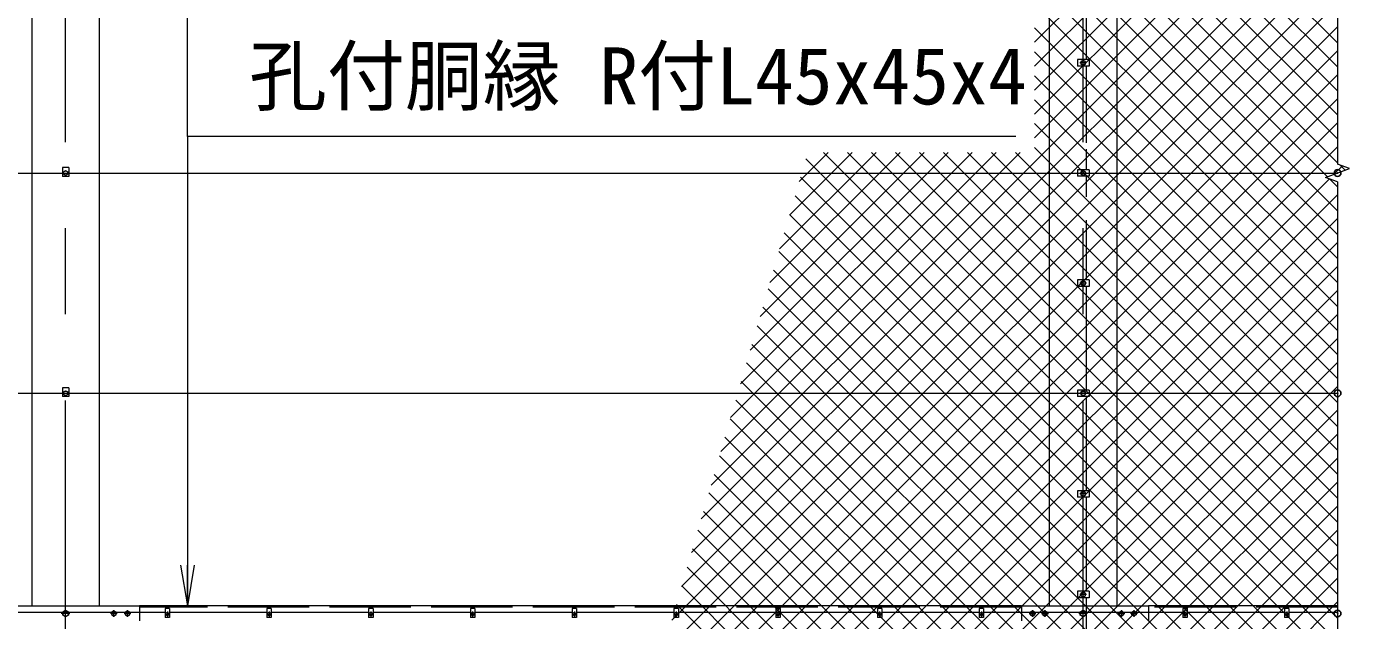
# Model space of a CAD drawing. Units: millimetres, scale not verified. Extents: x -14700 to 14700, y -10395 to 10395.
# Drawn here: x -7688 to -3787, y -773 to 980 of the extents above; entities that cross this region are included whole.
import ezdxf
from ezdxf.enums import TextEntityAlignment as Align

# ---------------------------------------------------------------- set-up
doc = ezdxf.new("R2010")
doc.units = ezdxf.units.MM
doc.header["$LTSCALE"] = 40
doc.header["$PDMODE"] = 32
doc.header["$PDSIZE"] = 20
doc.linetypes.add('DASHED', pattern=[7.5, 6, -1.5])
doc.linetypes.add('USER1', pattern=[50.8, 31.75, -6.35, 6.35, -6.35])
for name, color, linetype, lineweight in [('0-1_D-BMK', 2, 'USER1', 13), ('0-2_D-STR-DIM', 7, 'Continuous', 13), ('0-3_0', 7, 'Continuous', 18), ('0-6_D-STR1', 1, 'Continuous', 18), ('0-8_D-STR3', 3, 'Continuous', 13), ('0-A_D-STR-TXT', 7, 'Continuous', 13), ('0-B_D-STR2', 7, 'Continuous', 13)]:
    doc.layers.add(name, color=color, linetype=linetype, lineweight=lineweight)
doc.layers.add('0-4_Defpoints', color=253, linetype='Continuous')
doc.styles.add('ＭＳ ゴシック', font='')
doc.styles.get('ＭＳ ゴシック').set_extended_font_data('MS Gothic')

# ---------------------------------------------------------------- blocks, each defined once
blk = doc.blocks.new('_Open')
at = {"layer": '0-3_0'}
blk.add_line((-40, 6.67), (0, 0), dxfattribs=at)
blk.add_lwpolyline([(-40, -6.67), (0, 0), (-40, 0)], dxfattribs=at)

msp = doc.modelspace()

# ---------------------------------------------------------------- linework, layer by layer
at = {"layer": '0-1_D-BMK'}
for p, q in [((-7572.27, -5457.26), (-7572.27, 5726.52)), ((-4572.27, -5457.26), (-4572.27, 5726.52)), ((-4562.27, 872.74), (-4582.27, 872.74)), ((-7582.27, 547.74), (-7562.27, 547.74)), ((-4562.27, 547.74), (-4582.27, 547.74)), ((-4562.27, 222.74), (-4582.27, 222.74)), ((-7582.27, -102.26), (-7562.27, -102.26)), ((-4562.27, -102.26), (-4582.27, -102.26)), ((-4562.27, -399.26), (-4582.27, -399.26)), ((-4562.27, -696.26), (-4582.27, -696.26)), ((-7559.52, -752.26), (-7585.02, -752.26)), ((-7419.77, -752.26), (-7439.77, -752.26)), ((-7429.77, -762.26), (-7429.77, -742.26)), ((-7379.77, -752.26), (-7399.77, -752.26)), ((-7389.77, -762.26), (-7389.77, -742.26)), ((-7279.71, -753.76), (-7264.83, -753.76)), ((-7272.27, -746.32), (-7272.27, -761.2)), ((-6979.71, -753.76), (-6964.83, -753.76)), ((-6972.27, -746.32), (-6972.27, -761.2)), ((-6679.71, -753.76), (-6664.83, -753.76)), ((-6672.27, -746.32), (-6672.27, -761.2)), ((-6379.71, -753.76), (-6364.83, -753.76)), ((-6372.27, -746.32), (-6372.27, -761.2)), ((-6079.71, -753.76), (-6064.83, -753.76)), ((-6072.27, -746.32), (-6072.27, -761.2)), ((-5779.71, -753.76), (-5764.83, -753.76)), ((-5772.27, -746.32), (-5772.27, -761.2)), ((-5479.71, -753.76), (-5464.83, -753.76)), ((-5472.27, -746.32), (-5472.27, -761.2)), ((-5179.71, -753.76), (-5164.83, -753.76)), ((-5172.27, -746.32), (-5172.27, -761.2)), ((-4879.71, -753.76), (-4864.83, -753.76)), ((-4872.27, -746.32), (-4872.27, -761.2)), ((-4731.96, -752.26), (-4711.96, -752.26)), ((-4721.96, -742.26), (-4721.96, -762.26)), ((-4695, -752.26), (-4675, -752.26)), ((-4685, -742.26), (-4685, -762.26)), ((-4559.52, -752.26), (-4585.02, -752.26)), ((-4449.53, -752.26), (-4469.53, -752.26)), ((-4459.53, -742.26), (-4459.53, -762.26)), ((-4412.58, -752.26), (-4432.58, -752.26)), ((-4422.58, -742.26), (-4422.58, -762.26)), ((-4279.71, -753.76), (-4264.83, -753.76)), ((-4272.27, -746.32), (-4272.27, -761.2)), ((-3979.71, -753.76), (-3964.83, -753.76)), ((-3972.27, -746.32), (-3972.27, -761.2))]:
    msp.add_line(p, q, dxfattribs=at)
at = {"layer": '0-2_D-STR-DIM'}
for p, q in [((-3822.27, 3172.09), (-3822.27, 573.39)), ((-3857.5, 534.91), (-3787.02, 560.56)), ((-3787.02, 560.56), (-3822.26, 573.39)), ((-3822.26, 522.09), (-3857.5, 534.91)), ((-3822.27, 522.09), (-3822.27, -2076.61))]:
    msp.add_line(p, q, dxfattribs=at)
at = {"layer": '0-4_Defpoints'}
for p in [(-3822.27, 547.74), (-3822.27, -102.26), (-3822.27, -752.26), (-3822.26, -752.26)]:
    msp.add_point(p, dxfattribs=at)
at = {"layer": '0-6_D-STR1'}
for p, q in [((-4672.27, 4475.74), (-4672.27, -729.26)), ((-4472.27, -729.26), (-4472.27, 4475.74)), ((-7672.27, 1800.74), (-7672.27, -729.26)), ((-7472.27, -729.26), (-7472.27, 1800.74)), ((-4754.29, -729.76), (-7354.77, -729.76)), ((-3822.27, -729.76), (-4379.77, -729.76))]:
    msp.add_line(p, q, dxfattribs=at)
at = {"layer": '0-6_D-STR1', "linetype": 'DASHED'}
for p, q in [((-4754.29, -733.76), (-7354.77, -733.76)), ((-3822.27, -733.76), (-4379.77, -733.76))]:
    msp.add_line(p, q, dxfattribs=at)
at = {"layer": '0-8_D-STR3'}
for p, q in [((-4562.27, 882.24), (-4562.27, 1188.24)), ((-4555.07, 882.24), (-4589.47, 882.24)), ((-4589.47, 882.24), (-4589.47, 863.24)), ((-4555.07, 863.24), (-4589.47, 863.24)), ((-4572.27, 880.24), (-4578.77, 876.49)), ((-4578.77, 876.49), (-4578.77, 868.98)), ((-4578.77, 868.98), (-4572.27, 865.23)), ((-4565.77, 876.49), (-4572.27, 880.24)), ((-4572.27, 865.23), (-4565.77, 868.98)), ((-4565.77, 868.98), (-4565.77, 876.49)), ((-4562.27, 637.24), (-4562.27, 863.24)), ((-4555.07, 882.24), (-4555.07, 863.24)), ((-4562.27, 557.24), (-4562.27, 618.24)), ((-10555.07, 547.74), (-3822.27, 547.74)), ((-7578.77, 551.49), (-7572.27, 555.24)), ((-7578.77, 543.98), (-7578.77, 551.49)), ((-7572.27, 555.24), (-7565.77, 551.49)), ((-7565.77, 551.49), (-7565.77, 543.98)), ((-4555.07, 557.24), (-4589.47, 557.24)), ((-4589.47, 557.24), (-4589.47, 538.24)), ((-4572.27, 555.24), (-4578.77, 551.49)), ((-4578.77, 551.49), (-4578.77, 543.98)), ((-4565.77, 551.49), (-4572.27, 555.24)), ((-4565.77, 543.98), (-4565.77, 551.49)), ((-4555.07, 557.24), (-4555.07, 538.24)), ((-7572.27, 540.23), (-7578.77, 543.98)), ((-7565.77, 543.98), (-7572.27, 540.23)), ((-4555.07, 538.24), (-4589.47, 538.24)), ((-4578.77, 543.98), (-4572.27, 540.23)), ((-4572.27, 540.23), (-4565.77, 543.98)), ((-4562.27, 477.24), (-4562.27, 538.24)), ((-4562.27, 232.24), (-4562.27, 408.24)), ((-4555.07, 232.24), (-4589.47, 232.24)), ((-4589.47, 232.24), (-4589.47, 213.24)), ((-4555.07, 213.24), (-4589.47, 213.24)), ((-4572.27, 230.24), (-4578.77, 226.49)), ((-4578.77, 226.49), (-4578.77, 218.98)), ((-4578.77, 218.98), (-4572.27, 215.23)), ((-4565.77, 226.49), (-4572.27, 230.24)), ((-4572.27, 215.23), (-4565.77, 218.98)), ((-4565.77, 218.98), (-4565.77, 226.49)), ((-4562.27, -92.76), (-4562.27, 213.24)), ((-4555.07, 232.24), (-4555.07, 213.24)), ((-10555.07, -102.26), (-3822.27, -102.26)), ((-7578.77, -98.51), (-7572.27, -94.76)), ((-7578.77, -106.02), (-7578.77, -98.51)), ((-7572.27, -109.77), (-7578.77, -106.02)), ((-7572.27, -94.76), (-7565.77, -98.51)), ((-7565.77, -106.02), (-7572.27, -109.77)), ((-7565.77, -98.51), (-7565.77, -106.02)), ((-4555.07, -92.76), (-4589.47, -92.76)), ((-4589.47, -92.76), (-4589.47, -111.76)), ((-4555.07, -111.76), (-4589.47, -111.76)), ((-4572.27, -94.76), (-4578.77, -98.51)), ((-4578.77, -98.51), (-4578.77, -106.02)), ((-4578.77, -106.02), (-4572.27, -109.77)), ((-4565.77, -98.51), (-4572.27, -94.76)), ((-4572.27, -109.77), (-4565.77, -106.02)), ((-4565.77, -106.02), (-4565.77, -98.51)), ((-4562.27, -389.76), (-4562.27, -111.76)), ((-4555.07, -92.76), (-4555.07, -111.76)), ((-4555.07, -389.76), (-4589.47, -389.76)), ((-4589.47, -389.76), (-4589.47, -408.76)), ((-4555.07, -389.76), (-4555.07, -408.76)), ((-4555.07, -408.76), (-4589.47, -408.76)), ((-4572.27, -391.76), (-4578.77, -395.51)), ((-4578.77, -395.51), (-4578.77, -403.02)), ((-4578.77, -403.02), (-4572.27, -406.77)), ((-4565.77, -395.51), (-4572.27, -391.76)), ((-4572.27, -406.77), (-4565.77, -403.02)), ((-4565.77, -403.02), (-4565.77, -395.51)), ((-4562.27, -686.76), (-4562.27, -408.76)), ((-4555.07, -686.76), (-4589.47, -686.76)), ((-4589.47, -686.76), (-4589.47, -705.76)), ((-4572.27, -688.76), (-4578.77, -692.51)), ((-4578.77, -692.51), (-4578.77, -700.02)), ((-4578.77, -700.02), (-4572.27, -703.77)), ((-4565.77, -692.51), (-4572.27, -688.76)), ((-4572.27, -703.77), (-4565.77, -700.02)), ((-4565.77, -700.02), (-4565.77, -692.51)), ((-4555.07, -686.76), (-4555.07, -705.76)), ((-7278.77, -737.76), (-7278.77, -763.76)), ((-7265.77, -737.76), (-7278.77, -737.76)), ((-7265.77, -737.76), (-7265.77, -763.76)), ((-6978.77, -737.76), (-6978.77, -763.76)), ((-6965.77, -737.76), (-6978.77, -737.76)), ((-6965.77, -737.76), (-6965.77, -763.76)), ((-6678.77, -737.76), (-6678.77, -763.76)), ((-6665.77, -737.76), (-6678.77, -737.76)), ((-6665.77, -737.76), (-6665.77, -763.76)), ((-6378.77, -737.76), (-6378.77, -763.76)), ((-6365.77, -737.76), (-6378.77, -737.76)), ((-6365.77, -737.76), (-6365.77, -763.76)), ((-6078.77, -737.76), (-6078.77, -763.76)), ((-6065.77, -737.76), (-6078.77, -737.76)), ((-6065.77, -737.76), (-6065.77, -763.76)), ((-5778.77, -737.76), (-5778.77, -763.76)), ((-5765.77, -737.76), (-5778.77, -737.76)), ((-5765.77, -737.76), (-5765.77, -763.76)), ((-5478.77, -737.76), (-5478.77, -763.76)), ((-5465.77, -737.76), (-5478.77, -737.76)), ((-5465.77, -737.76), (-5465.77, -763.76)), ((-5178.77, -737.76), (-5178.77, -763.76)), ((-5165.77, -737.76), (-5178.77, -737.76)), ((-5165.77, -737.76), (-5165.77, -763.76)), ((-4878.77, -737.76), (-4878.77, -763.76)), ((-4865.77, -737.76), (-4878.77, -737.76)), ((-4865.77, -737.76), (-4865.77, -763.76)), ((-4754.29, -729.26), (-4379.77, -729.26)), ((-4754.29, -729.26), (-4754.29, -774.26)), ((-4555.07, -705.76), (-4589.47, -705.76)), ((-4562.27, -797.76), (-4562.27, -705.76)), ((-4379.77, -729.26), (-4379.77, -774.26)), ((-4278.77, -737.76), (-4278.77, -763.76)), ((-4265.77, -737.76), (-4278.77, -737.76)), ((-4265.77, -737.76), (-4265.77, -763.76)), ((-3978.77, -737.76), (-3978.77, -763.76)), ((-3965.77, -737.76), (-3978.77, -737.76)), ((-3965.77, -737.76), (-3965.77, -763.76)), ((-7865.77, -748.76), (-7278.77, -748.76)), ((-7580.77, -747.35), (-7572.27, -742.45)), ((-7580.77, -757.17), (-7580.77, -747.35)), ((-7572.27, -762.08), (-7580.77, -757.17)), ((-7563.77, -757.17), (-7572.27, -762.08)), ((-7429.77, -744.76), (-7436.27, -748.51)), ((-7436.27, -748.51), (-7436.27, -756.02)), ((-7436.27, -756.02), (-7429.77, -759.77)), ((-7423.27, -748.51), (-7429.77, -744.76)), ((-7429.77, -759.77), (-7423.27, -756.02)), ((-7423.27, -756.02), (-7423.27, -748.51)), ((-7389.77, -744.76), (-7396.27, -748.51)), ((-7396.27, -748.51), (-7396.27, -756.02)), ((-7396.27, -756.02), (-7389.77, -759.77)), ((-7383.27, -748.51), (-7389.77, -744.76)), ((-7389.77, -759.77), (-7383.27, -756.02)), ((-7383.27, -756.02), (-7383.27, -748.51)), ((-7265.77, -763.76), (-7278.77, -763.76)), ((-7265.77, -748.76), (-6978.77, -748.76)), ((-6965.77, -763.76), (-6978.77, -763.76)), ((-6965.77, -748.76), (-6678.77, -748.76)), ((-6665.77, -763.76), (-6678.77, -763.76)), ((-6665.77, -748.76), (-6378.77, -748.76)), ((-6365.77, -763.76), (-6378.77, -763.76)), ((-6365.77, -748.76), (-6078.77, -748.76)), ((-6065.77, -763.76), (-6078.77, -763.76)), ((-6065.77, -748.76), (-5778.77, -748.76)), ((-5765.77, -763.76), (-5778.77, -763.76)), ((-5765.77, -748.76), (-5478.77, -748.76)), ((-5465.77, -763.76), (-5478.77, -763.76)), ((-5465.77, -748.76), (-5178.77, -748.76)), ((-5165.77, -763.76), (-5178.77, -763.76)), ((-5165.77, -748.76), (-4878.77, -748.76)), ((-4865.77, -763.76), (-4878.77, -763.76)), ((-4865.77, -748.76), (-4278.77, -748.76)), ((-4721.96, -744.76), (-4728.46, -748.51)), ((-4728.46, -748.51), (-4728.46, -756.02)), ((-4728.46, -756.02), (-4721.96, -759.77)), ((-4715.46, -748.51), (-4721.96, -744.76)), ((-4721.96, -759.77), (-4715.46, -756.02)), ((-4715.46, -756.02), (-4715.46, -748.51)), ((-4685, -744.76), (-4691.5, -748.51)), ((-4691.5, -748.51), (-4691.5, -756.02)), ((-4691.5, -756.02), (-4685, -759.77)), ((-4678.5, -748.51), (-4685, -744.76)), ((-4685, -759.77), (-4678.5, -756.02)), ((-4678.5, -756.02), (-4678.5, -748.51)), ((-4580.77, -747.35), (-4572.27, -742.45)), ((-4580.77, -757.17), (-4580.77, -747.35)), ((-4572.27, -762.08), (-4580.77, -757.17)), ((-4563.77, -757.17), (-4572.27, -762.08)), ((-4466.03, -748.51), (-4459.53, -744.76)), ((-4466.03, -756.02), (-4466.03, -748.51)), ((-4459.53, -759.77), (-4466.03, -756.02)), ((-4459.53, -744.76), (-4453.03, -748.51)), ((-4453.03, -756.02), (-4459.53, -759.77)), ((-4453.03, -748.51), (-4453.03, -756.02)), ((-4429.08, -748.51), (-4422.58, -744.76)), ((-4429.08, -756.02), (-4429.08, -748.51)), ((-4422.58, -759.77), (-4429.08, -756.02)), ((-4422.58, -744.76), (-4416.08, -748.51)), ((-4416.08, -756.02), (-4422.58, -759.77)), ((-4416.08, -748.51), (-4416.08, -756.02)), ((-4265.77, -763.76), (-4278.77, -763.76)), ((-4265.77, -748.76), (-3978.77, -748.76)), ((-3965.77, -763.76), (-3978.77, -763.76)), ((-3965.77, -748.76), (-3822.26, -748.76))]:
    msp.add_line(p, q, dxfattribs=at)
for points in [[(-7562.77, 563.74), (-7562.77, 537.74), (-7581.77, 537.74)], [(-7562.77, 563.74), (-7581.77, 563.74), (-7581.77, 537.74)], [(-7562.77, -86.26), (-7562.77, -112.26), (-7581.77, -112.26)], [(-7562.77, -86.26), (-7581.77, -86.26), (-7581.77, -112.26)], [(-7789.77, -729.26), (-7354.77, -729.26), (-7354.77, -774.26)], [(-7572.27, -742.45), (-7563.77, -747.35), (-7563.77, -757.17)], [(-4572.27, -742.45), (-4563.77, -747.35), (-4563.77, -757.17)]]:
    msp.add_lwpolyline(points, dxfattribs=at)
for centre, radius in [((-4572.27, 872.74), 6.25), ((-7572.27, 547.74), 6.25), ((-4572.27, 547.74), 6.25), ((-4572.27, 222.74), 6.25), ((-7572.27, -102.26), 6.25), ((-4572.27, -102.26), 6.25), ((-4572.27, -399.26), 6.25), ((-4572.27, -696.26), 6.25), ((-7572.27, -752.26), 8.25), ((-7429.77, -752.26), 6.25), ((-7389.77, -752.26), 6.25), ((-7272.27, -753.76), 5.25), ((-6972.27, -753.76), 5.25), ((-6672.27, -753.76), 5.25), ((-6372.27, -753.76), 5.25), ((-6072.27, -753.76), 5.25), ((-5772.27, -753.76), 5.25), ((-5472.27, -753.76), 5.25), ((-5172.27, -753.76), 5.25), ((-4872.27, -753.76), 5.25), ((-4721.96, -752.26), 6.25), ((-4685, -752.26), 6.25), ((-4572.27, -752.26), 8.25), ((-4459.53, -752.26), 6.25), ((-4422.58, -752.26), 6.25), ((-4272.27, -753.76), 5.25), ((-3972.27, -753.76), 5.25)]:
    msp.add_circle(centre, radius, dxfattribs=at)
at = {"layer": '0-A_D-STR-TXT'}
msp.add_line((-7213.17, 655.61), (-7213.17, 1836.67), dxfattribs=at)
msp.add_lwpolyline([(-4770.59, 655.61), (-7213.17, 655.61), (-7213.17, -727.76)], dxfattribs=at)
at = {"layer": '0-B_D-STR2'}
for p, q in [((-3822.27, 931.48), (-4960.52, 2069.73)), ((-3822.27, 860.77), (-4976.43, 2014.93)), ((-3822.27, 790.06), (-4992.33, 1960.12)), ((-3822.27, 719.35), (-5008.23, 1905.31)), ((-3822.27, 648.64), (-5024.14, 1850.51)), ((-3822.27, 577.93), (-5040.04, 1795.7)), ((-4715.59, 933.97), (-3822.27, 1827.3)), ((-4715.59, 863.26), (-3822.27, 1756.59)), ((-3851.97, 536.92), (-5055.94, 1740.89)), ((-3822.27, 436.51), (-5071.85, 1686.09)), ((-4715.59, 792.55), (-3822.27, 1685.88)), ((-3822.27, 365.79), (-5087.75, 1631.28)), ((-4715.59, 721.84), (-3822.27, 1615.16)), ((-3822.27, 295.08), (-5103.65, 1576.47)), ((-3822.27, 224.37), (-5119.56, 1521.66)), ((-4715.59, 651.13), (-3822.27, 1544.45)), ((-5669.47, -373.46), (-3822.27, 1473.74)), ((-3822.27, 153.66), (-5135.46, 1466.86)), ((-5698.38, -473.08), (-3822.27, 1403.03)), ((-5727.28, -572.69), (-3822.27, 1332.32)), ((-5756.19, -672.31), (-3822.27, 1261.61)), ((-5785.1, -771.93), (-3822.27, 1190.9)), ((-5814, -871.55), (-3822.27, 1120.19)), ((-5842.91, -971.16), (-3822.27, 1049.48)), ((-5871.81, -1070.78), (-3822.27, 978.77)), ((-3822.27, 82.95), (-4715.59, 976.28)), ((-5900.72, -1170.4), (-3822.27, 908.06)), ((-3822.27, 12.24), (-4715.59, 905.57)), ((-5929.63, -1270.01), (-3822.27, 837.35)), ((-3822.27, -58.47), (-4715.59, 834.86)), ((-5958.53, -1369.63), (-3822.27, 766.64)), ((-3822.27, -129.18), (-4715.59, 764.15)), ((-5987.44, -1469.25), (-3822.27, 695.93)), ((-3822.27, -199.89), (-4715.59, 693.44)), ((-6016.34, -1568.86), (-3822.27, 625.21)), ((-5640.57, -273.84), (-4758.52, 608.21)), ((-5611.66, -174.23), (-4829.23, 608.21)), ((-5582.75, -74.61), (-4899.94, 608.21)), ((-5553.85, 25.01), (-4970.65, 608.21)), ((-5524.94, 124.62), (-5041.36, 608.21)), ((-5496.04, 224.24), (-5112.07, 608.21)), ((-5467.13, 323.86), (-5182.78, 608.21)), ((-5438.22, 423.47), (-5253.49, 608.21)), ((-5409.32, 523.09), (-5324.2, 608.21)), ((-3822.27, -977.71), (-5389.92, 589.94)), ((-3822.27, -907), (-5337.47, 608.21)), ((-3822.27, -836.29), (-5266.76, 608.21)), ((-3822.27, -765.58), (-5196.05, 608.21)), ((-3822.27, -694.87), (-5125.34, 608.21)), ((-3822.27, -624.15), (-5054.63, 608.21)), ((-3822.27, -553.44), (-4983.92, 608.21)), ((-3822.27, -482.73), (-4913.21, 608.21)), ((-3822.27, -412.02), (-4842.5, 608.21)), ((-3822.27, -341.31), (-4771.78, 608.21)), ((-3822.27, -270.6), (-4715.59, 622.72)), ((-3832.91, 543.86), (-3808.42, 568.35)), ((-3800.13, 555.79), (-3815.14, 570.8)), ((-6045.25, -1668.48), (-3846.03, 530.74)), ((-3822.27, -1048.42), (-5405.82, 535.14)), ((-3822.27, 507.22), (-3845.65, 530.6)), ((-6074.16, -1768.1), (-3822.27, 483.79)), ((-3822.27, -1119.13), (-5421.72, 480.33)), ((-6103.06, -1867.71), (-3822.27, 413.08)), ((-3822.27, -1189.84), (-5437.63, 425.52)), ((-3822.27, -1260.55), (-5453.53, 370.71)), ((-6131.97, -1967.33), (-3822.27, 342.37)), ((-3822.27, -1331.26), (-5469.44, 315.91)), ((-6160.88, -2066.95), (-3822.27, 271.66)), ((-3822.27, -1401.97), (-5485.34, 261.1)), ((-6189.78, -2166.56), (-3822.27, 200.95)), ((-3822.27, -1472.68), (-5501.24, 206.29)), ((-6218.69, -2266.18), (-3822.27, 130.24)), ((-3822.27, -1543.39), (-5517.15, 151.49)), ((-3822.27, -1614.1), (-5533.05, 96.68)), ((-6247.59, -2365.8), (-3822.27, 59.53)), ((-3822.27, -1684.81), (-5548.95, 41.87)), ((-6276.5, -2465.41), (-3822.27, -11.18)), ((-3822.27, -1755.53), (-5564.86, -12.94)), ((-3822.27, -1826.24), (-5580.76, -67.74)), ((-6305.41, -2565.03), (-3822.27, -81.89)), ((-6334.31, -2664.65), (-3822.27, -152.6)), ((-3822.27, -1896.95), (-5596.66, -122.55)), ((-3822.27, -1967.66), (-5612.57, -177.36)), ((-6363.22, -2764.26), (-3822.27, -223.31)), ((-3822.27, -2038.37), (-5628.47, -232.16)), ((-6392.12, -2863.88), (-3822.27, -294.02)), ((-3827.26, -2104.08), (-5644.37, -286.97)), ((-3822.26, -2179.8), (-5660.28, -341.78)), ((-6421.03, -2963.5), (-3822.27, -364.73)), ((-3822.26, -2250.51), (-5676.18, -396.59)), ((-6449.94, -3063.11), (-3822.27, -435.45)), ((-3822.26, -2321.22), (-5692.09, -451.39)), ((-6478.84, -3162.73), (-3822.27, -506.16)), ((-3822.26, -2391.93), (-5707.99, -506.2)), ((-6507.75, -3262.35), (-3822.27, -576.87)), ((-3822.26, -2462.64), (-5723.89, -561.01)), ((-3822.26, -2533.35), (-5739.8, -615.81)), ((-6536.65, -3361.96), (-3822.27, -647.58)), ((-3822.26, -2604.06), (-5755.7, -670.62)), ((-6520.24, -3416.26), (-3822.27, -718.29)), ((-3822.26, -2674.77), (-5771.6, -725.43))]:
    msp.add_line(p, q, dxfattribs=at)

# ---------------------------------------------------------------- block references
at = {"layer": '0-A_D-STR-TXT', "xscale": 3, "yscale": 3, "rotation": 270}
msp.add_blockref('_Open', (-7213.17, -729.76), dxfattribs=at)

# ---------------------------------------------------------------- texts
at = {"layer": '0-A_D-STR-TXT', "style": 'ＭＳ ゴシック'}
msp.add_text('孔付胴縁 R付L45x45x4', height=168.3, dxfattribs=at).set_placement((-7031.38, 699.66), align=Align.BOTTOM_LEFT)

doc.saveas('drawing.dxf')
